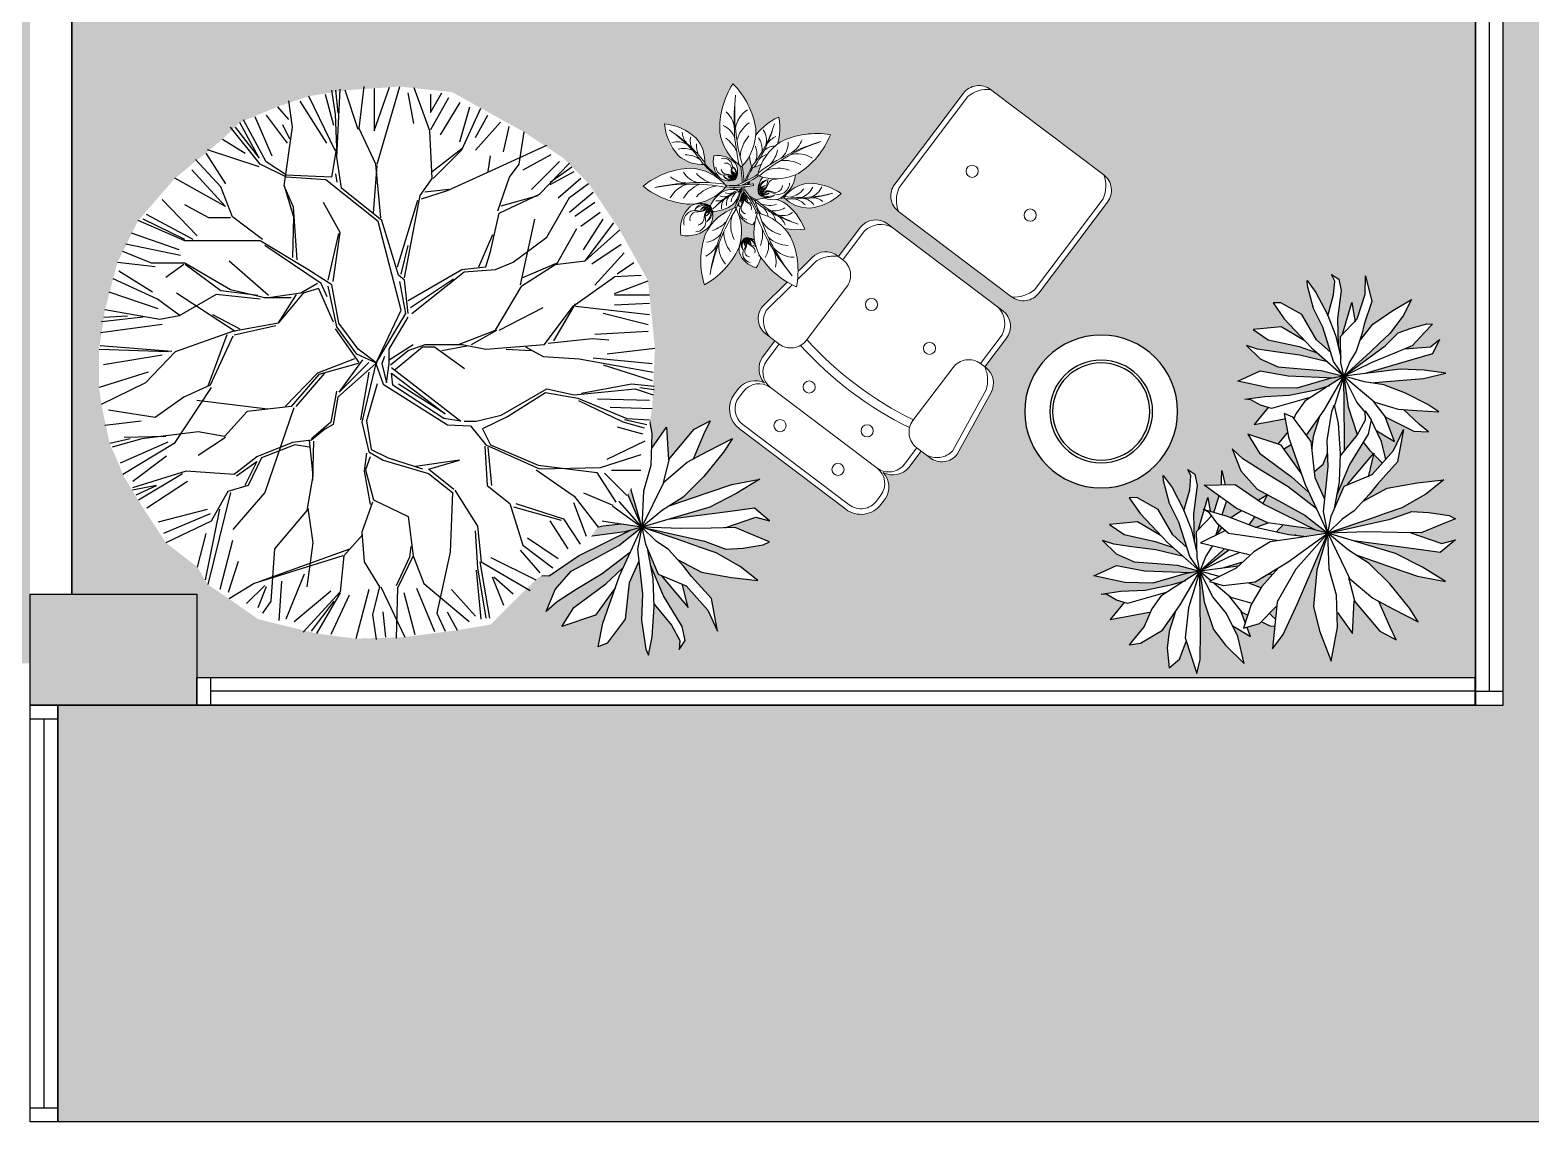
# Model space of a CAD drawing. Header units: metres. Extents: x 325971 to 582574, y 4156069 to 4412673.
# Drawn here: x 469727 to 470267, y 4269738 to 4270131 of the extents above; entities that cross this region are included whole.
import ezdxf

# ---------------------------------------------------------------- set-up
doc = ezdxf.new("R2010")
doc.units = ezdxf.units.M
doc.linetypes.add('HIDDEN', pattern=[9.525, 6.35, -3.175])
doc.layers.get('0').update_dxf_attribs({"color": 5, "lineweight": 0})
doc.layers.add('0_IFC_Area', color=100, linetype='Continuous', plot=False)
for name, color, linetype in [('0_IFC_Hatch', 250, 'Continuous'), ('0_IFC_Hatch_Structure', 251, 'Continuous'), ('1_IFC_Concrete_Section', 50, 'Continuous'), ('2_IFC_Wall', 130, 'Continuous'), ('3_IFC_Window', 136, 'Continuous'), ('6_IFC_Furniture', 35, 'Continuous'), ('7_IFC_Tree', 88, 'Continuous')]:
    doc.layers.add(name, color=color, linetype=linetype)

# ---------------------------------------------------------------- blocks, each defined once
blk = doc.blocks.new('A$C208F0EB0')
blk.add_wipeout([(91.3, 110.6), (64.8, 94.5), (26.9, 90.1), (10.5, 95.1), (43.3, 111.9), (57.8, 127), (0, 140.8), (29.4, 155.5), (20.4, 163.3), (10.5, 176.5), (2.9, 180.9), (31.5, 172.7), (65.4, 159.6), (105.1, 150.8), (125.7, 148.5), (150.5, 152.6), (137.5, 156), (80, 164.6), (42.1, 182.1), (4.1, 209.7), (40.9, 210.3), (75.9, 186.5), (135.4, 156.5), (151.2, 152.4), (123.8, 174), (67.2, 204.7), (47.3, 228), (37.4, 252.8), (50.2, 241), (104, 207.8), (137.8, 181.3), (127.9, 201.5), (108.1, 219.7), (70.1, 247.8), (56.1, 270.4), (95.8, 257.2), (119.6, 224), (104.6, 266.6), (99.3, 294.8), (109.8, 290.4), (131.4, 261.6), (136.1, 218.4), (147.6, 192.7), (151.9, 231.6), (150.7, 262.9), (156, 297.3), (158.9, 304.8), (163.6, 282.9), (165.8, 244.1), (186.3, 269.1), (196.3, 287.3), (195.7, 297.9), (202.7, 287.3), (199.2, 270.4), (177, 234.1), (161.8, 197.9), (158.4, 179.7), (170.6, 208.4), (174.7, 210.3), (206.2, 247.8), (199.4, 220.3), (203.9, 222.2), (229.6, 251), (241.3, 276), (234.2, 237.2), (210.3, 210.9), (193.4, 190.7), (222, 205.9), (257.6, 212.2), (289.2, 215.9), (268.1, 199), (239.5, 182.7), (151.2, 152.4), (225.5, 169), (251.2, 178.4), (271.6, 177.1), (295.6, 173.4), (303.2, 169.6), (262.3, 152.7), (250, 153), (286.8, 140.2), (303.2, 144.6), (285.1, 129.6), (181.9, 143.2), (231.9, 128.3), (264, 112), (291.5, 95.1), (258.2, 101.4), (206.3, 119.2), (183.7, 127.1), (200.4, 116.4), (224.9, 92), (248.3, 63.2), (258.8, 46.9), (212, 71.3), (224.9, 41.3), (232.5, 25.7), (213.2, 35.7), (182.8, 72), (180.5, 33.2), (163, 58.2), (163, 40.7), (155.4, 0), (141.4, 36.3), (134.3, 65.1), (138.4, 108.3), (151.2, 152.4), (98.1, 31.9), (85.3, 15), (90, 65.1), (70.1, 45.1), (50.8, 39.4), (60.2, 67.6), (73, 88.9)]).dxf.layer = '7_IFC_Tree'
at = {"layer": '7_IFC_Tree'}
for p, q in [((156, 297.3), (158.9, 304.8)), ((158.9, 304.8), (163.6, 282.9)), ((109.8, 290.4), (99.3, 294.8)), ((99.3, 294.8), (104.6, 266.6)), ((131.4, 261.6), (109.8, 290.4)), ((150.7, 262.9), (156, 297.3)), ((186.3, 269.1), (196.3, 287.3)), ((195.7, 297.9), (202.7, 287.3)), ((196.3, 287.3), (195.7, 297.9)), ((202.7, 287.3), (199.2, 270.4)), ((95.8, 257.2), (56.1, 270.4)), ((56.1, 270.4), (70.1, 247.8)), ((163.6, 282.9), (165.9, 247.2)), ((165.8, 244.1), (186.3, 269.1)), ((199.2, 270.4), (177, 234.1)), ((229.6, 251), (241.3, 276)), ((241.3, 276), (234.2, 237.2)), ((50.2, 241), (37.4, 252.8)), ((37.4, 252.8), (47.9, 226.6)), ((119.6, 224), (95.8, 257.2)), ((104.6, 266.6), (124.4, 210.3)), ((136.1, 218.4), (131.4, 261.6)), ((151.9, 231.6), (150.7, 262.9)), ((203.9, 222.2), (229.6, 251)), ((73, 226.6), (50.2, 241)), ((70.1, 247.8), (108.1, 219.7)), ((177, 234.1), (161.6, 197.4)), ((165.9, 247.2), (164.7, 213.4)), ((174.7, 210.3), (206.2, 247.8)), ((206.2, 247.8), (199.2, 219.7)), ((234.2, 237.2), (210.3, 210.9)), ((47.9, 226.6), (67.2, 204.7)), ((104, 207.8), (73, 226.6)), ((108.1, 219.7), (127.9, 201.5)), ((147.6, 192.7), (136.1, 218.4)), ((146, 178.4), (151.9, 231.6)), ((170.6, 208.4), (203.9, 222.2)), ((257.6, 212.2), (289.2, 215.9)), ((289.2, 215.9), (268.1, 199)), ((4.1, 209.7), (40.9, 210.3)), ((42.1, 182.1), (4.1, 209.7)), ((40.9, 210.3), (75.9, 186.5)), ((67.2, 204.7), (97.5, 188.4)), ((137.5, 182), (104, 207.8)), ((124.4, 210.3), (151.2, 152.4)), ((155.4, 172.7), (170.6, 208.4)), ((164.7, 213.4), (158.4, 179.7)), ((200.9, 199), (182.8, 179)), ((193.4, 190.7), (222, 205.9)), ((210.3, 210.9), (200.9, 199)), ((222, 205.9), (257.6, 212.2)), ((268.1, 199), (239.5, 182.7)), ((10.5, 176.5), (2.9, 180.9)), ((2.9, 180.9), (31.5, 172.7)), ((80, 164.6), (42.1, 182.1)), ((75.9, 186.5), (137.5, 156)), ((97.5, 188.4), (123.8, 174)), ((182.8, 179), (168.2, 169)), ((239.5, 182.7), (219.6, 175.9)), ((20.4, 163.3), (10.5, 176.5)), ((33.3, 152.1), (20.4, 163.3)), ((31.5, 172.7), (65.4, 159.6)), ((130.8, 157.7), (80, 164.6)), ((123.8, 174), (151.2, 152.4)), ((151.2, 152.4), (146, 178.4)), ((151.2, 152.4), (155.4, 172.7)), ((202.1, 169.6), (151.2, 152.4)), ((168.2, 169), (151.2, 152.4)), ((151.2, 152.4), (225.5, 169)), ((219.6, 175.9), (202.1, 169.6)), ((225.5, 169), (251.2, 178.4)), ((251.2, 178.4), (271.6, 177.1)), ((287.4, 163.3), (262.3, 152.7)), ((271.6, 177.1), (295.6, 173.4)), ((303.2, 169.6), (287.4, 163.3)), ((295.6, 173.4), (303.2, 169.6)), ((29.4, 155.5), (0, 140.8)), ((90.5, 143.9), (33.3, 152.1)), ((65.4, 159.6), (105.1, 150.8)), ((116.2, 147.1), (82.9, 142.1)), ((104, 118.3), (151.2, 152.4)), ((105.1, 150.8), (126.3, 148.4)), ((151.2, 152.4), (113.3, 109.5)), ((115.1, 68.8), (151.2, 152.4)), ((151.2, 152.4), (116.2, 147.1)), ((151.2, 152.4), (130.8, 157.7)), ((151.2, 152.4), (138.4, 108.3)), ((197.4, 154), (151.2, 152.4)), ((153, 109.5), (151.2, 152.4)), ((175.8, 132.1), (151.2, 152.4)), ((231.9, 128.3), (151.2, 152.4)), ((151.2, 152.4), (177.6, 98.3)), ((253.5, 133.9), (181.9, 143.2)), ((233.7, 153.3), (197.4, 154)), ((262.3, 152.7), (233.7, 153.3)), ((250, 153), (286.8, 140.2)), ((303.2, 144.6), (285.1, 129.6)), ((286.8, 140.2), (303.2, 144.6)), ((0, 140.8), (57.8, 127)), ((63.1, 130.2), (42.1, 110.8)), ((82.9, 142.1), (63.1, 130.2)), ((200.4, 116.4), (175.8, 132.1)), ((183.7, 127.1), (229, 111.4)), ((264, 112), (231.9, 128.3)), ((285.1, 129.6), (253.5, 133.9)), ((42.1, 110.8), (10.5, 95.1)), ((64.8, 94.5), (104, 118.3)), ((92.5, 111.3), (73, 88.9)), ((113.3, 109.5), (91.1, 70.7)), ((138.4, 108.3), (134.3, 65.1)), ((161.8, 78.8), (153, 109.5)), ((224.9, 92), (200.4, 116.4)), ((229, 111.4), (258.2, 101.4)), ((291.5, 95.1), (264, 112)), ((10.5, 95.1), (26.9, 90.1)), ((26.9, 90.1), (64.8, 94.5)), ((183.4, 72), (176.4, 99.5)), ((177.6, 98.3), (205, 75.1)), ((248.3, 63.2), (224.9, 92)), ((258.2, 101.4), (291.5, 95.1)), ((73, 88.9), (60.2, 67.6)), ((163, 40.7), (161.8, 78.8)), ((180.5, 33.2), (182.8, 72)), ((182.8, 72), (213.2, 35.7)), ((205, 75.1), (229.6, 62)), ((60.2, 67.6), (50.8, 39.4)), ((70.1, 45.1), (90, 65.1)), ((91.1, 70.7), (85.3, 15)), ((98.1, 31.9), (115.1, 68.8)), ((134.3, 65.1), (141.4, 36.3)), ((163, 58.2), (180.5, 33.2)), ((224.9, 41.3), (212, 71.3)), ((229.6, 62), (258.8, 46.9)), ((258.8, 46.9), (248.3, 63.2)), ((50.8, 39.4), (70.1, 45.1)), ((141.4, 36.3), (155.4, 0)), ((155.4, 0), (163, 40.7)), ((232.5, 25.7), (224.9, 41.3)), ((85.3, 15), (98.1, 31.9)), ((213.2, 35.7), (232.5, 25.7))]:
    blk.add_line(p, q, dxfattribs=at)
blk = doc.blocks.new('IFC_TREE2')
at = {"layer": '7_IFC_Tree', "xscale": 12.6, "yscale": 12.6, "zscale": 12.6}
blk.add_blockref('A$C208F0EB0', (-1896, -1923), dxfattribs=at)
blk = doc.blocks.new('*U165')
blk.add_wipeout([(-50, 0), (-50, -10), (414.98, -10), (414.98, 0)]).dxf.layer = '3_IFC_Window'
at = {"layer": '3_IFC_Window'}
blk.add_lwpolyline([(-50, 0), (-50, -10), (414.98, -10), (414.98, 0)], close=True, dxfattribs=at)
for points in [[(-45, 0), (-45, -10)], [(409.98, 0), (409.98, -10)], [(414.98, 0), (414.98, -10)], [(409.98, -4.98), (-45, -4.98)]]:
    blk.add_lwpolyline(points, dxfattribs=at)
blk = doc.blocks.new('*U175')
blk.add_wipeout([(-50, 0), (-50, -10), (450, -10), (450, 0)]).dxf.layer = '3_IFC_Window'
at = {"layer": '3_IFC_Window'}
blk.add_lwpolyline([(-50, 0), (-50, -10), (450, -10), (450, 0)], close=True, dxfattribs=at)
for points in [[(-45, 0), (-45, -10)], [(445, 0), (445, -10)], [(450, 0), (450, -10)], [(445, -4.98), (-45, -4.98)]]:
    blk.add_lwpolyline(points, dxfattribs=at)
blk = doc.blocks.new('*U135')
blk.add_wipeout([(-50, 0), (-50, -10), (100, -10), (100, 0)]).dxf.layer = '3_IFC_Window'
at = {"layer": '3_IFC_Window'}
blk.add_lwpolyline([(-50, 0), (-50, -10), (100, -10), (100, 0)], close=True, dxfattribs=at)
for points in [[(-45, 0), (-45, -10)], [(95, 0), (95, -10)], [(100, 0), (100, -10)], [(95, -4.98), (-45, -4.98)]]:
    blk.add_lwpolyline(points, dxfattribs=at)
blk = doc.blocks.new('T5')
blk.add_wipeout([(-505.1, -41.3), (-501.2, -71.7), (-486, -142.4), (-469.9, -178.9), (-462.4, -198.2), (-435.2, -243.9), (-385, -320.7), (-328.5, -364.6), (-309.8, -396), (-271.1, -421.8), (-218.7, -458.5), (-114.3, -484), (-43.1, -493.4), (44.6, -490.5), (138.9, -478.1), (199.1, -467.9), (280.2, -387.2), (365.4, -330.5), (419.2, -253.3), (444.4, -235.8), (469.6, -190.2), (489.7, -79.2), (494.8, 29.5), (482.3, 150.7), (431.3, 242.2), (375.1, 325.9), (329.6, 371.6), (259.2, 418.4), (181.7, 461.2), (129.4, 490.3), (35.9, 500), (-62.8, 493.4), (-127.6, 482.8), (-184.4, 463.8), (-251.9, 435.6), (-282.9, 405.7), (-368.7, 335), (-434.6, 259.3), (-472.3, 183.5), (-494.6, 98.3), (-505.3, 27.4)]).dxf.layer = '7_IFC_Tree'
at = {"layer": '7_IFC_Tree'}
for p, q in [((-98.6, 486.4), (-83.3, 430.9)), ((-80, 450.6), (-86.6, 493.4)), ((-80, 493.4), (-76, 452.8)), ((-77.8, 373.1), (-71.6, 495.6)), ((-39.4, 422.8), (-62.8, 493.4)), ((-37.3, 424.6), (-28.5, 500)), ((-10.3, 420.7), (17.5, 499.1)), ((-10.3, 496.6), (-10.3, 420.7)), ((-5.1, 360.3), (35.9, 500)), ((50.3, 489), (60.5, 433.5)), ((89.6, 420.6), (61.5, 497.8)), ((90.8, 453.6), (111.1, 489)), ((90.8, 486.4), (90.8, 453.6)), ((-184.4, 463.8), (-164.3, 441.1)), ((-157.5, 426.8), (-164.1, 474.4)), ((-143.9, 473.9), (-96.1, 398.1)), ((-80, 384), (-127.6, 482.8)), ((91.8, 422.8), (124, 480.6)), ((143.7, 471.4), (108.6, 413.4)), ((143.7, 400.6), (161.5, 463.8)), ((147.4, 386.2), (181.7, 461.2)), ((-217.5, 371.2), (-251.9, 435.6)), ((-204.7, 364.6), (-245.6, 440)), ((-224.9, 446.2), (-194.6, 375.4)), ((-204.5, 448.5), (-166.8, 398.1)), ((-77.8, 390.2), (-80, 450.6)), ((171.7, 408.3), (194.4, 448.5)), ((171.7, 385.4), (217, 436)), ((-282.9, 405.7), (-242.4, 380.5)), ((-215.7, 360.3), (-269, 426.8)), ((-260.6, 426.8), (-217.5, 371.2)), ((-161.9, 405.6), (-174.7, 431.2)), ((-172.5, 321.5), (-157.5, 426.8)), ((-7.3, 360.3), (-37.3, 424.6)), ((94, 334.7), (89.6, 420.6)), ((222.1, 382.8), (232.3, 428.4)), ((250.5, 360.3), (259.2, 418.4)), ((-313.2, 380.5), (-277.8, 324.8)), ((-217.5, 355.9), (-310, 386.2)), ((-86.6, 336.8), (-77.8, 390.2)), ((94, 347.5), (147.4, 388.4)), ((95.8, 334.7), (147.4, 386.2)), ((192.7, 345.3), (300.2, 394.6)), ((-286.2, 319.7), (-331.6, 369)), ((-168.1, 336.8), (-215.7, 360.3)), ((-168.1, 340.9), (-204.7, 364.6)), ((-69.4, 317.5), (-77.8, 373.1)), ((-11.3, 272.1), (-5.1, 358.1)), ((1.5, 263.7), (-7.3, 360.3)), ((194.9, 347.5), (198.9, 375.3)), ((233.3, 336.8), (250.5, 360.3)), ((257.5, 350.2), (307.9, 378)), ((272.5, 314.8), (323.2, 365.2)), ((287, 306.5), (340.8, 362.4)), ((306.4, 328.1), (345.2, 355.9)), ((-277.8, 284.6), (-368.7, 335)), ((-338.4, 350.2), (-277.8, 284.6)), ((-129.7, 338.7), (-168.1, 340.9)), ((-97.2, 332.5), (-168.1, 336.8)), ((-86.6, 336.8), (-129.7, 338.7)), ((-2.9, 257.1), (-97.2, 332.5)), ((-80, 343.1), (-77.8, 328.1)), ((72.4, 304.3), (94, 334.7)), ((121.8, 313.1), (192.7, 345.3)), ((212.1, 276.5), (233.3, 336.8)), ((306.4, 323.7), (349.5, 347.5)), ((320.6, 299.6), (361.1, 335)), ((340.8, 300.3), (375.1, 325.9)), ((-328.5, 231.3), (-391.6, 297)), ((-265, 265.9), (-286.2, 319.7)), ((-172.5, 321.5), (-155.3, 265.9)), ((-155.3, 283.1), (-172.5, 321.5)), ((3.7, 259.3), (-69.4, 317.5)), ((44.3, 156.2), (72.4, 304.3)), ((74.6, 298.1), (121.8, 313.1)), ((80.8, 310.9), (124, 315.3)), ((214.3, 272.1), (287, 306.5)), ((218.3, 285.3), (284.8, 304.3)), ((300.2, 229.3), (340.8, 300.3)), ((340.8, 274.4), (383.8, 309.8)), ((-307.8, 263.7), (-350.9, 287.1)), ((-148.8, 188.4), (-155.3, 283.1)), ((-71.6, 237.7), (-101.6, 291.5)), ((31.5, 175.6), (68, 295.9)), ((198.9, 203.4), (214.3, 272.1)), ((350.9, 266.7), (386.3, 291.9)), ((361.1, 249.2), (396.3, 274.4)), ((-350.9, 222.7), (-434.6, 259.3)), ((-350.9, 224.9), (-425.9, 261.5)), ((-335.9, 224.9), (-419.7, 269.9)), ((-269, 263.7), (-307.8, 263.7)), ((-211.3, 224.9), (-265, 265.9)), ((-155.3, 265.9), (-157.5, 192.7)), ((38.1, 98), (-2.9, 257.1)), ((33.7, 160.6), (3.7, 259.3)), ((253, 143.4), (278.8, 261.6)), ((317.5, 180), (353.9, 244.5)), ((366, 206.1), (401.3, 261.6)), ((369, 186.4), (420.5, 255.2)), ((-358.8, 196), (-457, 216.3)), ((-361.1, 206.1), (-447.1, 236.4)), ((-215.7, 222.7), (-350.9, 222.7)), ((-129.7, 171.2), (-215.7, 222.7)), ((-93.2, 151.8), (-73.8, 235.5)), ((-84.4, 149.6), (-71.6, 237.7)), ((177.7, 175.6), (203.3, 233.7)), ((239.9, 184), (300.2, 229.3)), ((369, 186.4), (431.3, 242.2)), ((381.2, 180.9), (434.2, 216.3)), ((-410.9, 182.1), (-462.4, 203.4)), ((-106, 145.6), (-206.9, 214.3)), ((38.1, 162.8), (50.9, 214.3)), ((190.5, 175.6), (198.9, 203.4)), ((386.3, 143), (439.3, 201.1)), ((-404.1, 175.9), (-472.3, 183.5)), ((-409.2, 130.3), (-469.8, 168.2)), ((-350.9, 182.1), (-410.9, 182.1)), ((-352.8, 180), (-385, 156.3)), ((-269, 134.6), (-350.9, 182.1)), ((-286.2, 132.7), (-350.6, 180)), ((-200.3, 124), (-271.2, 186.2)), ((-86.6, 143.4), (-129.7, 171.2)), ((50.9, 115.2), (147.4, 171.2)), ((57.4, 91.8), (151.8, 166.8)), ((147.4, 171.2), (190.5, 175.6)), ((151.8, 166.8), (207.7, 171.2)), ((207.7, 171.2), (239.9, 184)), ((255.1, 141.3), (315.3, 180)), ((257.2, 156.3), (317.5, 182.1)), ((315.3, 180), (369, 186.4)), ((426.5, 163.1), (456.8, 183.5)), ((-400, 117.6), (-479.6, 154.2)), ((-112.6, 145.6), (-142.5, 128.4)), ((-110.4, 136.8), (-138.2, 128.4)), ((-110.4, 136.8), (-84.4, 76.8)), ((-95, 121.8), (-106, 145.6)), ((-77.8, 68), (-93.2, 141.2)), ((-73.8, 74.6), (-86.6, 143.4)), ((44.3, 151.8), (33.7, 160.6)), ((46.5, 91.8), (35.9, 149.6)), ((50.9, 91.8), (44.3, 151.8)), ((55.2, 102.4), (132.4, 154)), ((207.8, 61.7), (255.1, 141.3)), ((347.4, 104.8), (422.7, 158.4)), ((421.7, 128), (482.3, 150.7)), ((422.7, 158.4), (469.9, 160.6)), ((-399, 100), (-487.3, 130.3)), ((-359.2, 87.5), (-400, 117.6)), ((-260.4, 59.6), (-365.7, 128.3)), ((-294.8, 126.2), (-361.3, 87.5)), ((-215.4, 117.6), (-294.8, 126.2)), ((-219.6, 124.1), (-286.2, 132.7)), ((-204.7, 119.6), (-269, 134.6)), ((-159.5, 119.7), (-208.9, 119.7)), ((-142.5, 128.4), (-204.7, 119.6)), ((-138.2, 128.4), (-183.1, 74.6)), ((-150.9, 126.2), (-183.1, 74.7)), ((313.1, 42.4), (351.8, 109)), ((421.7, 125.4), (484.8, 125.4)), ((421.7, 107.6), (484.8, 110.2)), ((-425.8, 85.4), (-501.1, 76.8)), ((-496.7, 85.4), (-453.8, 87.5)), ((-395.8, 81.1), (-494.6, 98.3)), ((-361.3, 87.5), (-395.8, 81.1)), ((-301.2, 89.7), (-251.8, 64)), ((-7.6, 1.6), (38.1, 98)), ((-7.6, 1.6), (46.5, 91.8)), ((16.5, 27.4), (50.9, 85.2)), ((214.3, 61.7), (293.8, 102.5)), ((295.9, 35.9), (347.4, 104.8)), ((351.8, 104.8), (484.9, 89.7)), ((401.3, 92.6), (482.3, 72.2)), ((-391.6, 72.2), (-502.6, 57.2)), ((-265, 59.6), (-368.1, 23)), ((-183.1, 74.6), (-265, 59.6)), ((-262.5, 53.1), (-187.4, 70.3)), ((-37.1, 3.7), (-80, 64)), ((-41.6, 18.7), (-77.8, 68)), ((-39.4, 27.4), (-73.8, 74.6)), ((141.3, 35.9), (207.8, 61.7)), ((164.9, 35.9), (210.1, 61.7)), ((386.3, 54.7), (482.3, 59.8)), ((-505.3, 27.4), (-380.8, 23.1)), ((-374.3, 23.1), (-503.2, 33.8)), ((-275.5, 53.1), (-309.8, -39.2)), ((-264.8, 51), (-305.6, -37.1)), ((-5.1, 1.5), (-39.4, 27.4)), ((16.5, 1.5), (16.5, 27.4)), ((16.7, 8.1), (59.6, 35.9)), ((27.4, -9.1), (76.8, 31.7)), ((51, 25.2), (81.2, 35.9)), ((76.8, 31.7), (98.3, 31.7)), ((81.2, 35.9), (147.7, 35.9)), ((98.3, 31.7), (152, -7)), ((111.1, 25.2), (156.3, 33.8)), ((147.7, 35.9), (190.7, 27.4)), ((190.7, 27.4), (295.9, 35.9)), ((227.2, 27.4), (272.3, 25.2)), ((261.6, 31.7), (293.8, 14.5)), ((302.4, 38.1), (381.9, 46.8)), ((381.9, 46.8), (411.9, 44.5)), ((409, 19.3), (494.8, 29.5)), ((-391.6, 16.8), (-497.5, -0.8)), ((-368.1, 23), (-421.9, -32.9)), ((-45.6, 10.2), (-112.2, -15.6)), ((-39.2, 1.6), (-110.1, -17.7)), ((-7.6, 1.6), (-75.6, -58.5)), ((-73.5, -50), (-30.6, 8.1)), ((-19.9, 3.7), (-73.5, -50)), ((-5.1, 1.5), (-41.6, 18.7)), ((-7.6, 1.6), (-32.7, -103.7)), ((-7.6, 1.6), (5.9, -35.1)), ((8.1, 14.3), (3.7, 1.5)), ((3.7, 1.5), (12.1, -32.9)), ((12.1, -32.9), (16.5, 1.5)), ((18.8, -0.5), (51, 25.2)), ((293.8, 14.5), (358.3, 10.2)), ((358.3, 10.2), (491.4, -13.5)), ((383.8, 11.7), (489.7, 1.7)), ((-416.8, -13.5), (-505.1, -41.3)), ((-112.2, -15.6), (-170.2, -75.7)), ((-110.1, -17.7), (-159.5, -75.7)), ((-150.9, -75.7), (-99.3, -15.6)), ((-19.9, -13.5), (-34.8, -99.4)), ((20.9, -5.1), (145.5, -101.7)), ((23.1, -37.3), (20.9, -15.7)), ((20.9, -15.7), (117.4, -88.9)), ((401.3, -0.8), (489.7, -28.8)), ((-421.9, -32.9), (-501.2, -71.7)), ((-303.4, -41.4), (-370, -142.4)), ((-305.6, -37.1), (-352.8, -58.5)), ((-77.9, -47.8), (-88.6, -103.7)), ((-4.8, -34.9), (-24.1, -101.6)), ((5.9, -35.1), (121.8, -108.3)), ((115.2, -97.3), (23.1, -37.3)), ((117.4, -88.9), (33.7, -35.1)), ((218.3, -91.1), (300.2, -43.5)), ((229.3, -93.3), (298, -50.1)), ((298, -50.1), (355.8, -60.7)), ((300.2, -43.5), (349.5, -54.5)), ((349.5, -54.5), (458.9, -43.5)), ((452.6, -35.1), (362.3, -52.3)), ((493.2, -39.5), (452.6, -35.1)), ((458.9, -43.5), (491.4, -54.5)), ((493.2, -45.7), (467.6, -41.7)), ((-352.8, -58.5), (-404.4, -95.1)), ((-202.4, -80.1), (-329.2, -65)), ((-159.5, -75.7), (-238.9, -84.3)), ((-155.1, -78), (-206.8, -230.5)), ((-75.6, -58.5), (-84.2, -108)), ((355.8, -60.7), (443.9, -97.3)), ((437.6, -103.9), (357.9, -65.1)), ((391.4, -61.7), (484.8, -63.9)), ((414.1, -76.7), (489.7, -79.2)), ((-429.3, -101.9), (-495, -109.5)), ((-404.4, -95.1), (-488.1, -82.2)), ((-238.9, -84.3), (-279.7, -129.5)), ((-88.6, -103.7), (-122.9, -133.9)), ((-84.2, -108), (-99.3, -116.6)), ((-32.7, -103.7), (-19.9, -157.4)), ((-24.1, -101.6), (-15.5, -153.2)), ((145.5, -101.7), (115.2, -97.3)), ((151.8, -101.7), (173.3, -101.7)), ((173.3, -101.7), (218.3, -91.1)), ((186.1, -114.5), (229.3, -93.3)), ((476, -114.5), (437.6, -103.9)), ((480.4, -108.3), (439.8, -99.5)), ((443.9, -97.3), (484.8, -99.5)), ((-449.4, -133.9), (-486, -142.4)), ((-428, -133.9), (-481.7, -148.8)), ((-385, -129.5), (-460.3, -131.6)), ((-327, -120.9), (-428, -133.9)), ((-279.7, -129.5), (-327, -120.9)), ((-277.6, -131.6), (-327, -163.9)), ((-99.3, -116.6), (-122.9, -136)), ((121.8, -108.3), (162.7, -110.5)), ((162.7, -110.5), (190.5, -144.8)), ((183.9, -114.5), (198.9, -144.8)), ((426.5, -112.1), (472.1, -124.8)), ((-381.4, -139.8), (-467.2, -177.7)), ((-370, -142.4), (-462.4, -198.2)), ((-157.3, -140.2), (-221.7, -166)), ((-153, -144.6), (-213.1, -168.2)), ((-122.9, -136), (-157.3, -140.2)), ((-127.3, -148.8), (-153, -144.6)), ((-127.3, -136), (-120.8, -200.5)), ((-120.8, -209), (-118.7, -138.1)), ((-24.1, -159.6), (-28.5, -191.9)), ((-19.9, -157.4), (6, -172.4)), ((-15.5, -153.2), (14.6, -168.2)), ((188.5, -146.7), (192.8, -217.6)), ((190.5, -144.8), (287, -187.6)), ((201.5, -217.6), (195, -148.8)), ((198.9, -144.8), (284.8, -181)), ((409, -170.1), (477.2, -137.3)), ((-384, -165), (-444.6, -210.6)), ((-221.7, -166), (-262.5, -198.2)), ((-258.3, -200.5), (-221.7, -174.6)), ((-221.7, -174.6), (-243.2, -217.6)), ((-213.1, -168.2), (-236.8, -217.6)), ((-17.6, -166), (-26.2, -189.6)), ((6, -172.4), (87.6, -196.1)), ((14.6, -168.2), (76.8, -187.5)), ((143.4, -172.4), (64, -183.3)), ((87.6, -187.5), (132.7, -224.1)), ((89.7, -187.5), (143.4, -172.4)), ((284.8, -181), (390.1, -194.2)), ((287, -187.6), (396.7, -185.4)), ((396.7, -185.4), (469.8, -162)), ((-348.5, -191.9), (-445.2, -221.9)), ((-434.4, -243.4), (-355, -196.1)), ((-346, -210.6), (-419.4, -258.4)), ((-262.5, -198.2), (-348.5, -191.9)), ((-120.8, -200.5), (-131.5, -262.7)), ((-28.5, -191.9), (-17.6, -252)), ((-26.2, -189.6), (-11.3, -243.4)), ((87.6, -196.1), (130.6, -230.5)), ((280.9, -189.6), (349.7, -236.9)), ((390.1, -194.2), (424.5, -248)), ((403.9, -195.3), (444.4, -235.8)), ((416.6, -190.2), (469.6, -190.2)), ((-402.2, -217.6), (-445.2, -226.2)), ((-438.7, -234.8), (-402.2, -217.6)), ((-269, -230.5), (-309.8, -396)), ((-273.4, -228.3), (-303.4, -282.1)), ((-236.8, -217.6), (-273.4, -228.3)), ((-206.8, -230.5), (-264.8, -297.1)), ((130.6, -230.5), (126.2, -337.9)), ((134.8, -226.2), (175.6, -290.7)), ((192.8, -217.6), (233.6, -249.9)), ((349.7, -236.9), (392.6, -292.8)), ((366, -230.7), (419.2, -253.3)), ((-310.7, -261), (-399, -283.9)), ((-305.6, -268.6), (-389.1, -304)), ((-288.4, -260.6), (-314.2, -387.3)), ((-131.5, -262.7), (-189.5, -331.5)), ((-129.4, -258.5), (-120.8, -320.7)), ((-13.4, -247.6), (-32.7, -301.4)), ((-11.3, -243.4), (51, -273.5)), ((233.6, -249.9), (257.2, -325.1)), ((240.1, -256.2), (326, -279.9)), ((244.4, -249.9), (330.3, -277.8)), ((348.4, -248.5), (371.1, -309.1)), ((-303.4, -282.1), (-385, -320.7)), ((51, -273.5), (59.6, -344.4)), ((175.6, -290.7), (182.1, -355.2)), ((305.4, -281.3), (338.2, -331.7)), ((330.3, -277.8), (360.4, -323)), ((-313.2, -304), (-328.5, -364.6)), ((-265.3, -316.5), (-288, -405.1)), ((-120.8, -320.7), (-131.5, -400.3)), ((-30.6, -305.6), (-64.9, -344.4)), ((-32.7, -301.4), (-28.5, -355.2)), ((171.4, -299.3), (175.6, -365.9)), ((265.2, -311.6), (320.6, -349.3)), ((-67, -344.4), (-226.1, -393.8)), ((-215.4, -389.6), (-54.2, -331.5)), ((-189.5, -331.5), (-196, -426)), ((-64.9, -344.4), (-71.4, -408.8)), ((53.2, -346.5), (29.5, -398.1)), ((59.6, -344.4), (31.8, -402.4)), ((55.4, -327.2), (53.2, -346.5)), ((59.6, -344.4), (79, -393.8)), ((126.2, -337.9), (102.6, -447.6)), ((199.5, -347), (280.2, -387.2)), ((252.4, -334.3), (287.8, -374.8)), ((257.2, -325.1), (311, -365.9)), ((-255.2, -354.4), (-272.7, -410.1)), ((-136.5, -377.3), (-169.4, -458)), ((-28.5, -355.2), (-0.5, -400.3)), ((182.1, -458.3), (173.5, -370.1)), ((175.6, -365.9), (190.7, -456.2)), ((180, -355.2), (197.1, -456.2)), ((182.1, -355.2), (270.2, -406.7)), ((-226.1, -393.8), (-271.1, -421.8)), ((-207.1, -397.4), (-239.9, -430.3)), ((-204.5, -400), (-219.8, -437.9)), ((-176.8, -389.8), (-181.9, -460.5)), ((-0.5, -400.3), (-13.4, -449.7)), ((1.6, -400.3), (44.6, -490.5)), ((31.8, -402.4), (29.5, -492.6)), ((65.6, -402.5), (98.4, -480.7)), ((79, -393.8), (160.7, -462.6)), ((202, -382.1), (222.1, -432.8)), ((204.6, -382.1), (239.7, -412.4)), ((-196, -426), (-211, -447.6)), ((-88.4, -407.6), (-154.1, -463.1)), ((-71.4, -408.8), (-138, -481.9)), ((-122.9, -479.8), (-82.1, -426)), ((-71.4, -411), (-114.3, -484)), ((-55.6, -415), (-88.4, -485.8)), ((-20.2, -405.1), (-43.1, -493.4)), ((42.9, -410.1), (63, -485.8)), ((128.7, -405.1), (171.7, -452.9)), ((-13.4, -449.7), (-6.9, -494.9)), ((5, -445.3), (10.1, -490.8)), ((102.6, -447.6), (117.6, -479.8)), ((121.1, -445.3), (138.9, -478.1))]:
    blk.add_line(p, q, dxfattribs=at)
blk = doc.blocks.new('Puff Lintz Charles')
at = {"lineweight": 9, "ltscale": 0.1}
blk.add_wipeout([(-0.2143, -0.6494), (-0.2381, -0.6417), (-0.2577, -0.6261), (-0.2705, -0.6046), (-0.275, -0.58), (-0.275, -0.07), (-0.2697, -0.0432), (-0.2545, -0.0205), (-0.2318, -0.0053), (-0.205, 0), (0.205, 0), (0.2318, -0.0053), (0.2545, -0.0205), (0.2697, -0.0432), (0.275, -0.07), (0.275, -0.58), (0.2697, -0.6068), (0.2545, -0.6295), (0.2318, -0.6447), (0.205, -0.65)], dxfattribs=at).dxf.layer = '6_IFC_Furniture'
at = {"layer": '6_IFC_Furniture', "lineweight": 9, "ltscale": 0.1}
for p, q in [((0.205, -0.02), (-0.205, -0.02)), ((-0.205, -0.63), (0.205, -0.63))]:
    blk.add_line(p, q, dxfattribs=at)
blk.add_lwpolyline([(-0.205, -0.65), (0.205, -0.65, 0.414214), (0.275, -0.58), (0.275, -0.07, 0.414214), (0.205, 0), (-0.205, 0, 0.414214), (-0.275, -0.07), (-0.275, -0.58, 0.414214)], format="xyb", close=True, dxfattribs=at)
for centre in [(0, -0.1943), (0, -0.4557)]:
    blk.add_circle(centre, 0.0219, dxfattribs=at)
for centre, start, end in [((-0.1813, -0.1271), 102.456, 148.6194), ((0.1813, -0.1271), 31.3806, 77.544), ((-0.1813, -0.5229), 211.3806, 257.544), ((0.1813, -0.5229), 282.456, 328.6194)]:
    blk.add_arc(centre, 0.1097, start, end, dxfattribs=at)
blk = doc.blocks.new('Poltrona Charles Lintz')
at = {"lineweight": 9, "ltscale": 0.1}
blk.add_wipeout([(-0.71, -0.33), (-0.84, -0.33), (-0.8537, -0.3287), (-0.8668, -0.3247), (-0.8789, -0.3182), (-0.8895, -0.3095), (-0.8982, -0.2989), (-0.9047, -0.2868), (-0.9087, -0.2737), (-0.91, -0.26), (-0.91, 0.2387), (-0.91, 0.26), (-0.9047, 0.2868), (-0.8982, 0.2989), (-0.8895, 0.3095), (-0.8789, 0.3182), (-0.8668, 0.3247), (-0.8537, 0.3287), (-0.84, 0.33), (-0.71, 0.33), (-0.7063, 0.3567), (-0.6929, 0.3801), (-0.6736, 0.3957), (-0.6622, 0.4007), (-0.6501, 0.4036), (-0.4, 0.44), (-0.3732, 0.4347), (-0.3505, 0.4195), (-0.3353, 0.3968), (-0.33, 0.37), (-0.33, 0.33), (-0.2561, 0.33), (-0.2318, 0.3241), (-0.2106, 0.3107), (-0.1949, 0.2912), (-0.1863, 0.2677), (-0.1778, 0.2914), (-0.162, 0.311), (-0.1407, 0.3243), (-0.1161, 0.33), (-0.09, 0.33), (-0.0724, 0.3283), (-0.0556, 0.3231), (-0.04, 0.3148), (-0.0264, 0.3036), (-0.0152, 0.29), (-0.0069, 0.2744), (-0.0017, 0.2576), (0, 0.24), (0, 0), (0, -0.24), (-0.0017, -0.2576), (-0.0069, -0.2744), (-0.0152, -0.29), (-0.0264, -0.3036), (-0.04, -0.3148), (-0.0556, -0.3231), (-0.0724, -0.3283), (-0.09, -0.33), (-0.1161, -0.33), (-0.1286, -0.3282), (-0.1407, -0.3243), (-0.1519, -0.3185), (-0.162, -0.311), (-0.162, -0.311), (-0.1707, -0.3018), (-0.1778, -0.2914), (-0.183, -0.2799), (-0.1863, -0.2677), (-0.1896, -0.2798), (-0.1949, -0.2912), (-0.2019, -0.3016), (-0.2106, -0.3107), (-0.2206, -0.3183), (-0.2318, -0.3241), (-0.2437, -0.3281), (-0.2561, -0.33), (-0.33, -0.33), (-0.33, -0.37), (-0.3313, -0.3837), (-0.3353, -0.3968), (-0.3418, -0.4089), (-0.3505, -0.4195), (-0.3611, -0.4282), (-0.3732, -0.4347), (-0.3863, -0.4387), (-0.4, -0.44), (-0.6501, -0.4036), (-0.6622, -0.4007), (-0.6736, -0.3957), (-0.684, -0.3887), (-0.6929, -0.3801), (-0.7002, -0.37), (-0.7056, -0.3587), (-0.7089, -0.3467), (-0.71, -0.3343)], dxfattribs=at).dxf.layer = '6_IFC_Furniture'
at = {"layer": '6_IFC_Furniture', "linetype": 'HIDDEN', "lineweight": 5, "ltscale": 0.1}
for p, q in [((-0.3987, 0.42), (-0.6472, 0.3838)), ((-0.3987, -0.42), (-0.6472, -0.3838))]:
    blk.add_line(p, q, dxfattribs=at)
at = {"layer": '6_IFC_Furniture', "lineweight": 9, "ltscale": 0.1}
for p, q in [((-0.71, 0.33), (-0.84, 0.33)), ((-0.2561, 0.33), (-0.33, 0.33)), ((-0.09, 0.33), (-0.1161, 0.33)), ((-0.71, 0.31), (-0.84, 0.31)), ((-0.2561, 0.31), (-0.33, 0.31)), ((-0.09, 0.31), (-0.1161, 0.31)), ((-0.91, 0.26), (-0.91, -0.26)), ((-0.1861, -0.24), (-0.1861, 0.24)), ((-0.02, -0.24), (-0.02, 0.24)), ((0, -0.24), (0, 0.24)), ((-0.84, -0.31), (-0.71, -0.31)), ((-0.33, -0.31), (-0.2561, -0.31)), ((-0.09, -0.31), (-0.1161, -0.31)), ((-0.84, -0.33), (-0.71, -0.33)), ((-0.33, -0.33), (-0.2561, -0.33)), ((-0.1161, -0.33), (-0.09, -0.33))]:
    blk.add_line(p, q, dxfattribs=at)
for points in [[(-0.64, 0.24), (-0.4, 0.24, 0.414214), (-0.33, 0.31), (-0.33, 0.37, 0.414214), (-0.4, 0.44), (-0.6501, 0.4036, 0.372448), (-0.71, 0.3343), (-0.71, 0.31, 0.414214)], [(-0.64, -0.24), (-0.4, -0.24, -0.414214), (-0.33, -0.31), (-0.33, -0.37, -0.414214), (-0.4, -0.44), (-0.6501, -0.4036, -0.372448), (-0.71, -0.3343), (-0.71, -0.31, -0.414214)]]:
    blk.add_lwpolyline(points, format="xyb", close=True, dxfattribs=at)
for centre in [(-0.6435, 0.1307), (-0.2716, 0.1307), (-0.0975, 0.1307), (-0.6435, -0.1307), (-0.2716, -0.1307), (-0.0975, -0.1307)]:
    blk.add_circle(centre, 0.0219, dxfattribs=at)
at = {"layer": '6_IFC_Furniture', "linetype": 'HIDDEN', "lineweight": 5, "ltscale": 0.1}
for centre, radius, start, end in [((-0.6058, 0.2719), 0.1193, 110.3062, 150.846), ((-0.4097, 0.3404), 0.0804, 7.4239, 82.1235), ((-0.6058, -0.2719), 0.1193, 209.154, 249.6938), ((-0.4097, -0.3404), 0.0804, 277.8765, 352.5761)]:
    blk.add_arc(centre, radius, start, end, dxfattribs=at)
at = {"layer": '6_IFC_Furniture', "lineweight": 9, "ltscale": 0.1}
for centre, radius, start, end in [((-0.84, 0.26), 0.07, 90, 180), ((-0.2616, 0.2535), 0.0767, 10.6653, 85.8961), ((-0.1115, 0.2542), 0.076, 93.4827, 169.7518), ((-0.09, 0.24), 0.09, 0, 90), ((-0.8273, 0.2275), 0.0834, 98.7462, 172.2777), ((-0.2561, 0.24), 0.07, 0, 90), ((-0.1161, 0.24), 0.07, 90, 180), ((-0.09, 0.24), 0.07, 0, 90), ((-1.6547, 0), 1.2747, 349.1477, 10.8523), ((-1.6234, 0), 1.2747, 348.8908, 11.1092), ((-0.8273, -0.2275), 0.0834, 187.7223, 261.2538), ((-0.84, -0.26), 0.07, 180, 270), ((-0.2561, -0.24), 0.07, 270, 0), ((-0.2616, -0.2535), 0.0767, 274.1039, 349.3347), ((-0.1115, -0.2542), 0.076, 190.2482, 266.5173), ((-0.1161, -0.24), 0.07, 180, 270), ((-0.09, -0.24), 0.07, 270, 0), ((-0.09, -0.24), 0.09, 270, 0)]:
    blk.add_arc(centre, radius, start, end, dxfattribs=at)
blk = doc.blocks.new('folha Ant')
at = {"lineweight": 0, "ltscale": 0.8}
blk.add_wipeout([(0.002, -0.006), (-0.0001, -0.0055), (-0.0014, -0.0038), (-0.0014, -0.0016), (0, 0), (0.0242, 0.0037), (0.0485, 0.0057), (0.0729, 0.0061), (0.0973, 0.0049), (0.0953, 0.0026), (0.0983, -0.001), (0.0742, 0.0001), (0.05, -0.0003), (0.0259, -0.0024)], dxfattribs=at).dxf.layer = '7_IFC_Tree'
blk.add_wipeout([(0.3953, 0.0026), (0.3575, -0.0235), (0.3161, -0.0433), (0.2721, -0.0564), (0.2266, -0.0624), (0.1894, -0.0567), (0.1542, -0.0436), (0.1117, -0.0145), (0.0953, 0.0026), (0.1224, 0.0286), (0.1542, 0.0487), (0.1894, 0.0618), (0.2266, 0.0676), (0.2266, 0.0676), (0.2721, 0.0615), (0.3161, 0.0484), (0.3575, 0.0286)], dxfattribs=at).dxf.layer = '7_IFC_Tree'
at = {"layer": '7_IFC_Tree', "lineweight": 0, "ltscale": 0.8}
blk.add_lwpolyline([(0.0983, -0.001), (0.0953, 0.0026), (0.0973, 0.0049, 0.066288), (0, 0, 0.809082), (0.002, -0.006, -0.065625)], format="xyb", close=True, dxfattribs=at)
for centre, radius, start, end in [((0.2359, -0.1164), 0.1842, 92.9121, 139.7695), ((0.211, -0.2242), 0.2922, 50.9055, 86.9554), ((0.2359, 0.1215), 0.1842, 220.2305, 267.0879), ((0.2242, 0.6583), 0.6635, 259.119, 281.2235), ((0.1912, 0.7199), 0.7306, 263.0097, 282.8199), ((0.1144, 0.1192), 0.1187, 277.6411, 318.482), ((0.1515, 0.1013), 0.1129, 290.5634, 330.4539), ((0.211, 0.2293), 0.2922, 273.0446, 309.0945), ((0.2123, 0.0879), 0.0955, 283.0013, 333.1911), ((0.1127, -0.1239), 0.1214, 41.7528, 70.1061), ((0.1853, -0.0821), 0.0727, 27.7376, 79.2347), ((0.2381, -0.0995), 0.0902, 48.8027, 88.011)]:
    blk.add_arc(centre, radius, start, end, dxfattribs=at)
blk = doc.blocks.new('folha A')
at = {"lineweight": 0, "ltscale": 0.8}
blk.add_wipeout([(0.15, 0), (0.1415, 0.0112), (0.1316, 0.0213), (0.1086, 0.0373), (0.0756, 0.0484), (0.0543, 0.05), (0.0362, 0.0434), (0.0204, 0.0323), (0.0081, 0.0175), (0, 0), (0.0028, -0.0075), (0.0103, -0.0208), (0.0204, -0.0323), (0.0204, -0.0323), (0.0362, -0.0434), (0.0543, -0.05), (0.0822, -0.0471), (0.1086, -0.0373), (0.1316, -0.0213), (0.1415, -0.0112)], dxfattribs=at).dxf.layer = '7_IFC_Tree'
at = {"layer": '7_IFC_Tree', "lineweight": 0, "ltscale": 0.8}
for centre, radius, start, end in [((0.0702, -0.0218), 0.0735, 102.4876, 162.7777), ((0.0507, -0.0267), 0.0573, 91.7664, 152.2545), ((0.0275, -0.0154), 0.0315, 73.8983, 150.8496), ((0.0399, -0.009), 0.0406, 77.1426, 158.365), ((0.034, -0.0228), 0.0378, 86.5852, 142.9351), ((0.0245, -0.0208), 0.0293, 79.5747, 134.724), ((0.0317, -0.0305), 0.0385, 92.8652, 127.7155), ((0.0067, 0.0482), 0.0483, 273.5313, 328.711), ((0.0098, 0.0552), 0.0552, 269.916, 311.5613), ((0.011, -0.0487), 0.0487, 43.3703, 91.5152), ((0.0655, -0.0023), 0.025, 51.9712, 139.685), ((0.0788, 0.0012), 0.0378, 48.9446, 144.5333), ((0.0567, -0.062), 0.112, 33.595, 91.2278), ((0.0507, 0.0267), 0.0573, 207.7455, 268.2336), ((0.0275, 0.0154), 0.0315, 209.1504, 286.1017), ((0.0702, 0.0218), 0.0735, 197.2223, 257.5124), ((0.0399, 0.009), 0.0406, 201.635, 282.8574), ((0.034, 0.0228), 0.0378, 217.0649, 273.4148), ((0.0245, 0.0208), 0.0293, 225.276, 280.4253), ((0.0317, 0.0305), 0.0385, 232.2845, 267.1348), ((0.0067, -0.0482), 0.0483, 31.289, 86.4687), ((0.0676, -0.0011), 0.0254, 213.677, 332.8415), ((0.0804, 0.0017), 0.0409, 217.4348, 331.7322), ((0.0567, 0.062), 0.112, 268.7722, 326.405)]:
    blk.add_arc(centre, radius, start, end, dxfattribs=at)
blk = doc.blocks.new('Anturio Completa')
at = {"xscale": 0.6875195991112378, "yscale": 0.6875195991112378, "zscale": 0.6875195991112378, "rotation": 3.73260660911942}
blk.add_blockref('folha Ant', (0.1178, -0.4144), dxfattribs=at)
at = {"xscale": 0.7678141644548591, "yscale": 0.7678141644548591, "zscale": 0.7678141644548591, "rotation": 290.0444626994611}
blk.add_blockref('folha A', (0.0322, -0.3992), dxfattribs=at)
at = {"xscale": 0.4588451896756128, "yscale": 0.4588451896756128, "zscale": 0.4588451896756128, "rotation": 214.0760858842101}
blk.add_blockref('folha Ant', (0.06, -0.3566), dxfattribs=at)
at = {"xscale": 0.6875195991113109, "yscale": 0.6875195991113109, "zscale": 0.6875195991113109, "rotation": 134.6123703789177}
blk.add_blockref('folha Ant', (-0.0545, -0.3355), dxfattribs=at)
at = {"xscale": 0.6875195991112992, "yscale": 0.6875195991112992, "zscale": 0.6875195991112992, "rotation": 62.02852832027476}
blk.add_blockref('folha Ant', (0.0396, -0.3604), dxfattribs=at)
at = {"xscale": 0.6875195991113234, "yscale": 0.6875195991113234, "zscale": 0.6875195991113234, "rotation": 329.7037252995857}
blk.add_blockref('folha Ant', (0.0225, -0.3869), dxfattribs=at)
at = {"xscale": 0.7678141644548591, "yscale": 0.7678141644548591, "zscale": 0.7678141644548591, "rotation": 290.0444626994611}
blk.add_blockref('folha A', (0.0446, -0.5537), dxfattribs=at)
at = {"rotation": 297.7195320534174}
blk.add_blockref('folha Ant', (0.0423, -0.3813), dxfattribs=at)
at = {"rotation": 248.0349850699403}
blk.add_blockref('folha Ant', (0.0428, -0.3558), dxfattribs=at)
at = {"rotation": 224.8255080541778}
blk.add_blockref('folha A', (-0.0806, -0.4387), dxfattribs=at)
at = {"xscale": -1, "rotation": 275.9103487005753}
blk.add_blockref('folha Ant', (0.0382, -0.3934), dxfattribs=at)
at = {"rotation": 27.20904127110871}
blk.add_blockref('folha A', (0.0917, -0.3951), dxfattribs=at)
at = {"xscale": -1, "rotation": 209.3422747969654}
blk.add_blockref('folha Ant', (0.0047, -0.3743), dxfattribs=at)
at = {"rotation": 179.9999999999999}
blk.add_blockref('folha Ant', (0.0722, -0.3656), dxfattribs=at)
at = {"xscale": 0.7678141644548924, "yscale": 0.7678141644548924, "zscale": 0.7678141644548924, "rotation": 132.2423739965673}
blk.add_blockref('folha A', (0.0091, -0.3436), dxfattribs=at)
blk = doc.blocks.new('bdlobitsehpa2pl')
blk.add_wipeout([(27.11, 4.63), (26.78, 6.24), (26.27, 8.12), (25.22, 10.96), (24.2, 13.06), (22.88, 15.26), (21.23, 17.48), (20.02, 18.85), (18.51, 20.33), (17.24, 21.43), (15.23, 22.9), (12.79, 24.34), (9.92, 25.65), (7.16, 26.55), (4.03, 27.2), (1.85, 27.44), (0, 27.5), (-3.7, 27.25), (-6.89, 26.62), (-9.33, 25.87), (-11.46, 25), (-14.51, 23.36), (-16.67, 21.87), (-18.49, 20.36), (-20.47, 18.37), (-21.65, 16.95), (-21.65, 16.95), (-23.57, 14.17), (-23.57, 14.17), (-25.19, 11.03), (-25.19, 11.03), (-26.34, 7.9), (-26.91, 5.65), (-26.91, 5.65), (-27.42, 2.12), (-27.42, 2.12), (-27.4, -2.33), (-27.4, -2.33), (-27.06, -4.89), (-27.06, -4.89), (-26.32, -7.97), (-25.55, -10.16), (-25.55, -10.16), (-23.56, -14.18), (-23.56, -14.18), (-21.64, -16.97), (-18.91, -19.97), (-18.91, -19.97), (-16.72, -21.83), (-14.97, -23.07), (-14.97, -23.07), (-12.28, -24.61), (-12.28, -24.61), (-9.95, -25.64), (-8.1, -26.28), (-5.64, -26.92), (-3.79, -27.24), (-2.13, -27.42), (0, -27.5), (3.21, -27.31), (5.93, -26.85), (7.82, -26.37), (9.92, -25.65), (11.26, -25.09), (13.12, -24.17), (18.1, -20.7), (18.1, -20.7), (19.59, -19.3), (21.77, -16.81), (21.77, -16.81), (24.18, -13.1), (24.18, -13.1), (25.87, -9.32), (26.89, -5.77), (27.22, -3.91), (27.5, 0), (27.44, 1.76)]).dxf.layer = '6_IFC_Furniture'
at = {"layer": '6_IFC_Furniture'}
for radius in [27.5, 18.5, 17.5]:
    blk.add_circle((0, 0), radius, dxfattribs=at)
blk = doc.blocks.new('A$C0934d755')
at = {"layer": '0_IFC_Area'}
for points in [[(379.34, -1215), (424.34, -1215), (424.34, -1245), (884.34, -1245), (884.34, -580), (424.34, -580), (424.34, -605), (379.34, -605)], [(894.35, -755), (1029.34, -755), (1029.34, -1100), (1129.34, -1100), (1129.34, -1405), (374.34, -1405), (374.34, -1255), (894.34, -1255)]]:
    blk.add_lwpolyline(points, close=True, dxfattribs=at)
blk = doc.blocks.new('A$Ca6392db9')
at = {"layer": '0_IFC_Hatch', "true_color": 0x939598}
h = blk.add_hatch(color=252, dxfattribs=at)
h.dxf.hatch_style = 1
h.paths.add_polyline_path([(319.21, -525), (839.2, -525), (839.21, -705), (984.21, -705), (984.21, -1040), (1284.21, -1040), (1284.21, -565), (1239.21, -565), (1239.21, -540), (984.21, -540), (984.21, -125), (319.21, -125)])
h.paths.add_polyline_path([(-20, -585), (-45, -585), (-45, -1155), (-20, -1155), (-20, -1200), (304.2, -1200), (304.21, -390), (-45, -390), (-45, -525), (-20, -525)])
h.paths.add_polyline_path([(184.67, -1765), (229.67, -1765), (229.67, -1790), (699.21, -1790), (699.21, -1375), (334.21, -1375), (334.21, -1395), (184.67, -1395)])
h.paths.add_polyline_path([(1299.21, -1410), (1879.21, -1410), (1879.21, -1154.85), (1879.33, -1055), (1299.22, -1055)])
h.paths.add_polyline_path([(2214.21, -1420), (2049.21, -1420), (2049.21, -1540), (2079.21, -1540), (2079.21, -1600), (2529.21, -1600), (2529.21, -1540), (2554.21, -1540), (2554.21, -1100), (2529.27, -1100), (2529.27, -1055), (2214.21, -1055)])
h.paths.add_polyline_path([(1299.2, -1600), (2039.21, -1600), (2039.21, -1420), (1289.21, -1420), (1289.21, -1540), (1299.21, -1540)])
h.paths.add_polyline_path([(1139.21, -1515), (1149.2, -1515), (1149.2, -1540), (1289.21, -1540), (1289.21, -1215), (1069.21, -1215), (1069.21, -1365), (1139.21, -1365)])
h.paths.add_polyline_path([(834.21, -715), (969.21, -715), (969.21, -1060), (1069.21, -1060), (1069.21, -1365), (314.21, -1365), (314.21, -1215), (834.21, -1215)])
at = {"layer": '0_IFC_Hatch', "true_color": 0xab9069}
h = blk.add_hatch(color=33, dxfattribs=at)
h.dxf.hatch_style = 1
h.paths.add_polyline_path([(319.21, -1175), (364.21, -1175), (364.21, -1205), (824.21, -1205), (824.21, -540), (364.21, -540), (364.21, -565), (319.21, -565)])
at = {"layer": '0_IFC_Area'}
for points in [[(319.21, -1175), (364.21, -1175), (364.21, -1205), (824.21, -1205), (824.21, -540), (364.21, -540), (364.21, -565), (319.21, -565)], [(834.21, -715), (969.21, -715), (969.21, -1060), (1069.21, -1060), (1069.21, -1365), (314.21, -1365), (314.21, -1215), (834.21, -1215)]]:
    blk.add_lwpolyline(points, close=True, dxfattribs=at)

msp = doc.modelspace()

# ---------------------------------------------------------------- hatches: boundary and pattern name
at = {"layer": '0_IFC_Hatch_Structure'}
h = msp.add_hatch(color=256, dxfattribs=at)
h.dxf.hatch_style = 1
h.paths.add_polyline_path([(469786.56, 4269927.96), (469786.56, 4269887.96), (469726.56, 4269887.96), (469726.56, 4269927.96)])

# ---------------------------------------------------------------- linework, layer by layer
msp.add_circle((454272.47, 4284370.75, -128301.82), 128301.89)
at = {"layer": '2_IFC_Wall'}
msp.add_lwpolyline([(469741.56, 4269927.96), (469741.56, 4270537.96), (469786.56, 4270537.96), (469786.56, 4270562.96), (470246.56, 4270562.96), (470246.56, 4270387.96), (470391.56, 4270387.96)], dxfattribs=at)

# ---------------------------------------------------------------- block references
msp.add_blockref('A$Ca6392db9', (469422.36, 4271102.96))

# ---------------------------------------------------------------- next in the draw order: block references
at = {"lineweight": 9, "xscale": 100, "yscale": 100, "zscale": 100, "rotation": 232.9421988896909}
msp.add_blockref('Puff Lintz Charles', (470101.88, 4270052.63), dxfattribs=at)
for p, xscale, yscale, zscale, rotation in [((469946.48, 4269951.92), -0.024, 0.024, 0.024, 180), ((470147.3, 4269936.18), 0.0192, 0.0192, 0.0192, 23.91666017475125)]:
    msp.add_blockref('IFC_TREE2', p, dxfattribs=dict(xscale=xscale, yscale=yscale, zscale=zscale, rotation=rotation))
at = {"xscale": -1, "rotation": 270}
msp.add_blockref('*U135', (469736.56, 4269787.96), dxfattribs=at)

# ---------------------------------------------------------------- next in the draw order: block references
at = {"xscale": 0.2, "yscale": 0.2, "zscale": 0.2}
msp.add_blockref('T5', (469852.45, 4270010.56), dxfattribs=at)
at = {"lineweight": 9, "xscale": 100, "yscale": 100, "zscale": 100, "rotation": 232.9421988896909}
msp.add_blockref('Poltrona Charles Lintz', (470000.95, 4269972.91), dxfattribs=at)
at = {"xscale": 0.0192, "yscale": 0.0192, "zscale": 0.0192, "rotation": 23.91666017475125}
msp.add_blockref('IFC_TREE2', (470199.07, 4270006.33), dxfattribs=at)
at = {"xscale": -1, "rotation": 180}
msp.add_blockref('*U165', (469836.56, 4269887.96), dxfattribs=at)

# ---------------------------------------------------------------- next in the draw order: linework, layer by layer
at = {"layer": '1_IFC_Concrete_Section'}
msp.add_lwpolyline([(469786.56, 4269927.96), (469786.56, 4269887.96), (469726.56, 4269887.96), (469726.56, 4269927.96)], close=True, dxfattribs=at)

# ---------------------------------------------------------------- next in the draw order: block references
at = {"rotation": 89.99999999999999}
msp.add_blockref('*U175', (470246.56, 4269937.96), dxfattribs=at)
for name, p, xscale, yscale, zscale in [('Anturio Completa', (469979.46, 4270111.55), 100, 100, 100), ('IFC_TREE2', (470193.22, 4269949.9), 0.024, 0.024, 0.024)]:
    msp.add_blockref(name, p, dxfattribs=dict(xscale=xscale, yscale=yscale, zscale=zscale))
at = {"xscale": -1, "rotation": 90}
msp.add_blockref('bdlobitsehpa2pl', (470111.94, 4269993.65), dxfattribs=at)

# ---------------------------------------------------------------- next in the draw order: block references
at = {"layer": '1_IFC_Concrete_Section'}
msp.add_blockref('A$C0934d755', (469362.22, 4271142.96), dxfattribs=at)

doc.saveas('drawing.dxf')
